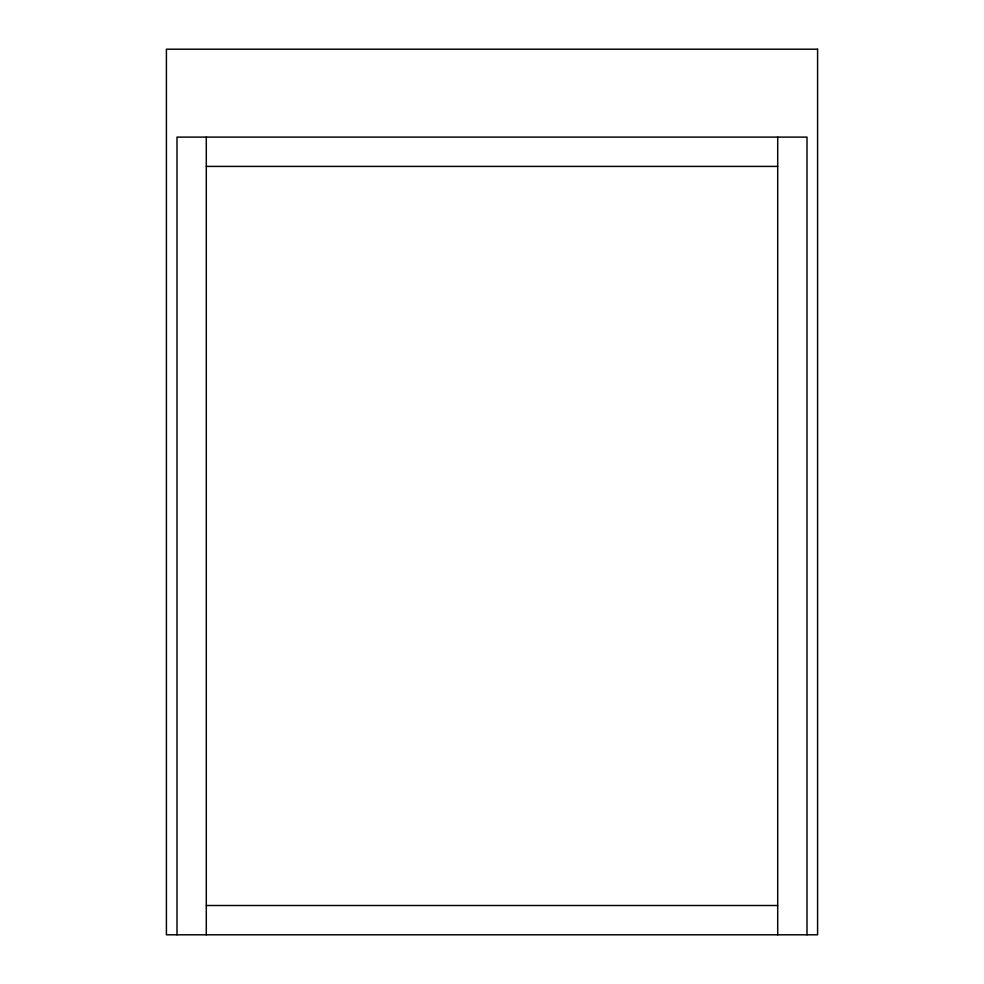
<?xml version="1.0" encoding="UTF-8"?>
<svg xmlns="http://www.w3.org/2000/svg" width="984" height="984" viewBox="0 0 984 984"><rect width="100%" height="100%" fill="white"/><g stroke="black" fill="none" stroke-linecap="round" stroke-linejoin="round"><path stroke-width="1.48" d="M206.296 166.407L777.704 166.407M206.296 905.501L777.704 905.501M807.003 934.8L807.003 137.108L176.997 137.108L176.997 934.8M777.704 137.108L777.704 934.8M206.296 137.108L206.296 934.8M817.593 49.2L166.407 49.2L166.407 934.8L817.593 934.8L817.593 49.2"/></g></svg>
